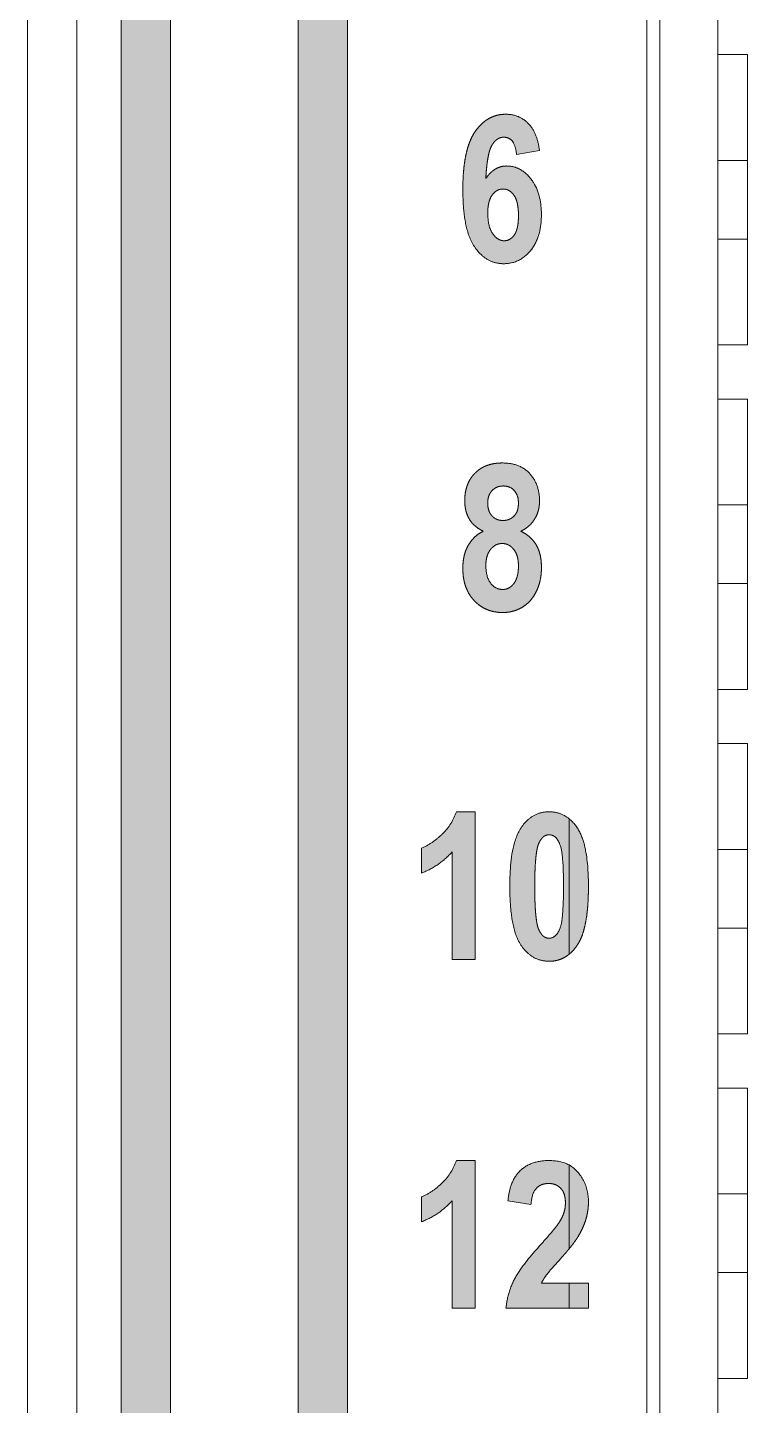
# Model space of a CAD drawing. Extents: x 222 to 1672, y 144 to 807.
# Drawn here: x 922.93 to 930.24, y 413.89 to 427.89 of the extents above; entities that cross this region are included whole.
import ezdxf

# ---------------------------------------------------------------- set-up
doc = ezdxf.new("R2010")
doc.units = 0
doc.header["$LTSCALE"] = 2
doc.header["$MEASUREMENT"] = 0
doc.linetypes.add('PHANTOM', pattern=[12.7, 6.35, -1.27, 1.27, -1.27, 1.27, -1.27])
doc.layers.get('0').update_dxf_attribs({"linetype": 'CONTINUOUS'})
doc.layers.add('DIM', color=7, linetype='CONTINUOUS')

msp = doc.modelspace()

# ---------------------------------------------------------------- hatches: boundary and pattern name
at = {"layer": 'DIM', "lineweight": 5}
for points in [[(926.18036, 393.826), (926.18036, 463.32772), (928.43036, 465.57772), (928.43036, 466.28483), (925.68036, 463.53483), (925.68036, 393.61889), (928.43036, 390.86889), (928.43036, 391.576)], [(924.38036, 393.08042), (924.38036, 464.07331), (924.87225, 464.56521), (924.87225, 465.27231), (923.88036, 464.28042), (923.88036, 392.87331), (924.87225, 391.88141), (924.87225, 392.58852)], [(928.43036, 414.87582), (928.62698, 414.87582), (928.62698, 415.12907), (928.43036, 415.12907)]]:
    msp.add_hatch(color=256, dxfattribs=at).paths.add_polyline_path(points, flags=0)
h = msp.add_hatch(color=256, dxfattribs=at)
edge = h.paths.add_edge_path(flags=0)
edge.add_spline(control_points=[(927.58477, 426.35314), (927.58588, 426.37333), (927.58799, 426.41204), (927.59282, 426.46747), (927.5989, 426.51761), (927.60572, 426.56244), (927.61382, 426.6019), (927.62326, 426.63604), (927.63323, 426.66517), (927.64507, 426.68913), (927.65777, 426.70905), (927.67129, 426.72584), (927.68521, 426.74042), (927.70036, 426.75209), (927.71616, 426.76137), (927.73285, 426.76773), (927.75014, 426.772), (927.762, 426.77238), (927.76801, 426.77258)], knot_values=[0, 0, 0, 0, 0.12151414, 0.23287402, 0.33418038, 0.42486942, 0.50520085, 0.57603339, 0.6375342, 0.68987106, 0.73619834, 0.77912926, 0.81921396, 0.85700891, 0.89360022, 0.92891538, 0.96395597, 1, 1, 1, 1], weights=[1, 1, 1, 1, 1, 1, 1, 1, 1, 1, 1, 1, 1, 1, 1, 1, 1, 1, 1], degree=3, periodic=0)
edge.add_spline(control_points=[(927.76801, 426.77258), (927.78829, 426.77154), (927.80877, 426.76787), (927.84326, 426.74672), (927.85694, 426.73059), (927.88539, 426.67776), (927.89198, 426.63727), (927.89646, 426.59725)], knot_values=[0, 0, 0, 0, 0.25, 0.25, 0.5, 0.5, 1, 1, 1, 1], weights=[1, 1, 1, 1, 1, 1, 1, 1], degree=3, periodic=0)
edge.add_line((927.89646, 426.59725), (928.13023, 426.63621))
edge.add_spline(control_points=[(928.13023, 426.63621), (928.12338, 426.68224), (928.11462, 426.72832), (928.08366, 426.8153), (928.06267, 426.85782), (928.0035, 426.92897), (927.96616, 426.9582), (927.88269, 426.99774), (927.83607, 427.00504), (927.78962, 427.00634)], knot_values=[0, 0, 0, 0, 0.25, 0.25, 0.5, 0.5, 0.75, 0.75, 1, 1, 1, 1], weights=[1, 1, 1, 1, 1, 1, 1, 1, 1, 1], degree=3, periodic=0)
edge.add_spline(control_points=[(927.78962, 427.00634), (927.77385, 427.00586), (927.74279, 427.00492), (927.69748, 426.99603), (927.65429, 426.9821), (927.61363, 426.96182), (927.5745, 426.93693), (927.53826, 426.90547), (927.50444, 426.86846), (927.47209, 426.82645), (927.44332, 426.77743), (927.41854, 426.7213), (927.39726, 426.65816), (927.38058, 426.5878), (927.36726, 426.51053), (927.35768, 426.42608), (927.3519, 426.33445), (927.35131, 426.27096), (927.35101, 426.23808)], knot_values=[0, 0, 0, 0, 0.04780461, 0.09418189, 0.13955484, 0.18513418, 0.23167979, 0.27993737, 0.33026814, 0.38365897, 0.44053019, 0.50227357, 0.56955408, 0.64243952, 0.72150703, 0.80736206, 0.90022388, 1, 1, 1, 1], weights=[1, 1, 1, 1, 1, 1, 1, 1, 1, 1, 1, 1, 1, 1, 1, 1, 1, 1, 1], degree=3, periodic=0)
edge.add_spline(control_points=[(927.35101, 426.23808), (927.3518, 426.15845), (927.35423, 426.07897), (927.37247, 425.92123), (927.38769, 425.84196), (927.44302, 425.69335), (927.48659, 425.62401), (927.57685, 425.54387), (927.61057, 425.52233), (927.68603, 425.49361), (927.7257, 425.48824), (927.76588, 425.48686)], knot_values=[0, 0, 0, 0, 0.25, 0.25, 0.5, 0.5, 0.75, 0.75, 0.875, 0.875, 1, 1, 1, 1], weights=[1, 1, 1, 1, 1, 1, 1, 1, 1, 1, 1, 1], degree=3, periodic=0)
edge.add_spline(control_points=[(927.76588, 425.48686), (927.82589, 425.48861), (927.88513, 425.50128), (927.98788, 425.56158), (928.03057, 425.60473), (928.09652, 425.70284), (928.11844, 425.75962), (928.14463, 425.87354), (928.14862, 425.93212), (928.14971, 425.99122)], knot_values=[0, 0, 0, 0, 0.25, 0.25, 0.5, 0.5, 0.75, 0.75, 1, 1, 1, 1], weights=[1, 1, 1, 1, 1, 1, 1, 1, 1, 1], degree=3, periodic=0)
edge.add_spline(control_points=[(928.14971, 425.99122), (928.1483, 426.10323), (928.1289, 426.21744), (928.03918, 426.3588), (928.00128, 426.40147), (927.93197, 426.44749), (927.9065, 426.45986), (927.85356, 426.47673), (927.82599, 426.47931), (927.79814, 426.48037)], knot_values=[0, 0, 0, 0, 0.5, 0.5, 0.75, 0.75, 0.875, 0.875, 1, 1, 1, 1], weights=[1, 1, 1, 1, 1, 1, 1, 1, 1, 1], degree=3, periodic=0)
edge.add_spline(control_points=[(927.79814, 426.48037), (927.78767, 426.47991), (927.76697, 426.47901), (927.73656, 426.47325), (927.7078, 426.46297), (927.68024, 426.44918), (927.6543, 426.43093), (927.62956, 426.40881), (927.60596, 426.38281), (927.59198, 426.36323), (927.58477, 426.35314)], knot_values=[0, 0, 0, 0, 0.12115183, 0.23945101, 0.35636255, 0.47339771, 0.59482205, 0.72200199, 0.85659455, 1, 1, 1, 1], weights=[1, 1, 1, 1, 1, 1, 1, 1, 1, 1, 1], degree=3, periodic=0)
edge = h.paths.add_edge_path(flags=0)
edge.add_spline(control_points=[(927.91594, 425.97631), (927.91587, 425.96535), (927.91574, 425.94421), (927.91337, 425.91377), (927.9106, 425.88568), (927.90605, 425.85992), (927.89995, 425.83668), (927.89305, 425.81559), (927.88456, 425.79702), (927.87187, 425.77596), (927.85357, 425.75438), (927.82852, 425.73465), (927.80006, 425.72255), (927.77999, 425.72127), (927.76984, 425.72063)], knot_values=[0, 0, 0, 0, 0.10017044, 0.19313186, 0.27895012, 0.35807934, 0.43185429, 0.49842319, 0.56066594, 0.61807901, 0.7226883, 0.81728204, 0.90752087, 1, 1, 1, 1], weights=[1, 1, 1, 1, 1, 1, 1, 1, 1, 1, 1, 1, 1, 1, 1], degree=3, periodic=0)
edge.add_spline(control_points=[(927.76984, 425.72063), (927.75484, 425.72134), (927.73982, 425.72378), (927.71231, 425.73515), (927.69988, 425.74413), (927.66614, 425.7737), (927.64843, 425.79847), (927.61013, 425.88018), (927.60546, 425.94091), (927.60425, 426.00066)], knot_values=[0, 0, 0, 0, 0.125, 0.125, 0.25, 0.25, 0.5, 0.5, 1, 1, 1, 1], weights=[1, 1, 1, 1, 1, 1, 1, 1, 1, 1], degree=3, periodic=0)
edge.add_spline(control_points=[(927.60425, 426.00066), (927.60434, 426.01061), (927.60451, 426.02982), (927.60664, 426.05768), (927.61035, 426.08357), (927.61506, 426.10773), (927.62147, 426.1299), (927.62904, 426.15023), (927.63817, 426.16864), (927.65198, 426.18984), (927.67141, 426.21203), (927.69814, 426.232), (927.72786, 426.2443), (927.74873, 426.24583), (927.75918, 426.2466)], knot_values=[0, 0, 0, 0, 0.09220695, 0.17806275, 0.2588144, 0.33463786, 0.40609326, 0.47248368, 0.53558718, 0.59612123, 0.70673949, 0.80702354, 0.90327332, 1, 1, 1, 1], weights=[1, 1, 1, 1, 1, 1, 1, 1, 1, 1, 1, 1, 1, 1, 1], degree=3, periodic=0)
edge.add_spline(control_points=[(927.75918, 426.2466), (927.76997, 426.24591), (927.79136, 426.24453), (927.82158, 426.23122), (927.84898, 426.21062), (927.86823, 426.18693), (927.88217, 426.16452), (927.89125, 426.14455), (927.89874, 426.12216), (927.90515, 426.09757), (927.90988, 426.07058), (927.91357, 426.04133), (927.91568, 426.00962), (927.91585, 425.98768), (927.91594, 425.97631)], knot_values=[0, 0, 0, 0, 0.09256966, 0.18356295, 0.27980585, 0.38600514, 0.44452779, 0.50716364, 0.57467556, 0.64788837, 0.72614497, 0.81079244, 0.90199161, 1, 1, 1, 1], weights=[1, 1, 1, 1, 1, 1, 1, 1, 1, 1, 1, 1, 1, 1, 1], degree=3, periodic=0)
h = msp.add_hatch(color=256, dxfattribs=at)
edge = h.paths.add_edge_path(flags=0)
edge.add_spline(control_points=[(927.75127, 423.46284), (927.73705, 423.46259), (927.70933, 423.4621), (927.66889, 423.45708), (927.63072, 423.44903), (927.59483, 423.43722), (927.56091, 423.42281), (927.52931, 423.40463), (927.50004, 423.38328), (927.47321, 423.35888), (927.44909, 423.33176), (927.42813, 423.30208), (927.40985, 423.27035), (927.39573, 423.23595), (927.38442, 423.19958), (927.37621, 423.16109), (927.37123, 423.12033), (927.37074, 423.09242), (927.37049, 423.0781)], knot_values=[0, 0, 0, 0, 0.06973326, 0.1359208, 0.19957794, 0.26081265, 0.32101079, 0.38009761, 0.43923892, 0.49843886, 0.55767645, 0.61693078, 0.67645005, 0.73691104, 0.79894377, 0.86308755, 0.92976928, 1, 1, 1, 1], weights=[1, 1, 1, 1, 1, 1, 1, 1, 1, 1, 1, 1, 1, 1, 1, 1, 1, 1, 1], degree=3, periodic=0)
edge.add_spline(control_points=[(927.37049, 423.0781), (927.37104, 423.0605), (927.37211, 423.02649), (927.38122, 422.97749), (927.39555, 422.93229), (927.41672, 422.89128), (927.44327, 422.85402), (927.47614, 422.82135), (927.51417, 422.79206), (927.54311, 422.77713), (927.55799, 422.76945)], knot_values=[0, 0, 0, 0, 0.1376506, 0.26603459, 0.38887032, 0.50752548, 0.62590647, 0.74554665, 0.86914793, 1, 1, 1, 1], weights=[1, 1, 1, 1, 1, 1, 1, 1, 1, 1, 1], degree=3, periodic=0)
edge.add_spline(control_points=[(927.55799, 422.76945), (927.54206, 422.76058), (927.51056, 422.74303), (927.46881, 422.70875), (927.43323, 422.66858), (927.40305, 422.62326), (927.37968, 422.57238), (927.363, 422.51676), (927.35275, 422.45652), (927.3516, 422.41479), (927.35101, 422.39323)], knot_values=[0, 0, 0, 0, 0.12040463, 0.23823177, 0.35517429, 0.47431511, 0.59713687, 0.72410851, 0.85751477, 1, 1, 1, 1], weights=[1, 1, 1, 1, 1, 1, 1, 1, 1, 1, 1], degree=3, periodic=0)
edge.add_spline(control_points=[(927.35101, 422.39323), (927.35133, 422.37648), (927.35196, 422.34378), (927.35768, 422.29607), (927.36628, 422.25089), (927.37878, 422.20836), (927.39499, 422.16848), (927.41484, 422.13129), (927.43802, 422.09657), (927.46492, 422.06508), (927.49422, 422.03643), (927.5261, 422.01173), (927.55973, 421.99058), (927.59518, 421.9731), (927.63264, 421.95957), (927.67208, 421.95033), (927.71334, 421.94427), (927.74151, 421.94366), (927.75584, 421.94336)], knot_values=[0, 0, 0, 0, 0.07388307, 0.14415317, 0.21163969, 0.27648886, 0.33931007, 0.40116767, 0.46210557, 0.5230681, 0.5835111, 0.6424988, 0.7006041, 0.75843997, 0.81647458, 0.87584294, 0.93684816, 1, 1, 1, 1], weights=[1, 1, 1, 1, 1, 1, 1, 1, 1, 1, 1, 1, 1, 1, 1, 1, 1, 1, 1], degree=3, periodic=0)
edge.add_spline(control_points=[(927.75584, 421.94336), (927.77405, 421.94392), (927.81, 421.94505), (927.86232, 421.95619), (927.91199, 421.97353), (927.95833, 421.99811), (928.00125, 422.02882), (928.03927, 422.06635), (928.07212, 422.1103), (928.09985, 422.15988), (928.12264, 422.21441), (928.13806, 422.27365), (928.14826, 422.33667), (928.14922, 422.3801), (928.14971, 422.40237)], knot_values=[0, 0, 0, 0, 0.08044675, 0.15874367, 0.23535715, 0.31240799, 0.38984568, 0.46787745, 0.54763463, 0.63159525, 0.7184815, 0.80814417, 0.90165928, 1, 1, 1, 1], weights=[1, 1, 1, 1, 1, 1, 1, 1, 1, 1, 1, 1, 1, 1, 1], degree=3, periodic=0)
edge.add_spline(control_points=[(928.14971, 422.40237), (928.1491, 422.42382), (928.14794, 422.46513), (928.13796, 422.52451), (928.12218, 422.57888), (928.099, 422.62784), (928.06969, 422.67192), (928.03253, 422.70976), (927.98984, 422.74373), (927.95706, 422.76075), (927.94029, 422.76945)], knot_values=[0, 0, 0, 0, 0.14334284, 0.27606714, 0.40141682, 0.52068528, 0.63697199, 0.75356899, 0.87394182, 1, 1, 1, 1], weights=[1, 1, 1, 1, 1, 1, 1, 1, 1, 1, 1], degree=3, periodic=0)
edge.add_spline(control_points=[(927.94029, 422.76945), (927.95443, 422.77676), (927.98237, 422.79121), (928.01976, 422.81966), (928.05243, 422.85292), (928.08002, 422.89083), (928.103, 422.93253), (928.11858, 422.97861), (928.1288, 423.02803), (928.12974, 423.06232), (928.13023, 423.07992)], knot_values=[0, 0, 0, 0, 0.12379337, 0.24453046, 0.36410359, 0.485637, 0.60867151, 0.73336941, 0.86307388, 1, 1, 1, 1], weights=[1, 1, 1, 1, 1, 1, 1, 1, 1, 1, 1], degree=3, periodic=0)
edge.add_spline(control_points=[(928.13023, 423.07992), (928.12913, 423.13086), (928.12262, 423.18171), (928.08832, 423.2774), (928.06119, 423.3216), (927.99258, 423.39579), (927.94826, 423.42306), (927.85206, 423.45736), (927.80186, 423.46169), (927.75127, 423.46284)], knot_values=[0, 0, 0, 0, 0.25, 0.25, 0.5, 0.5, 0.75, 0.75, 1, 1, 1, 1], weights=[1, 1, 1, 1, 1, 1, 1, 1, 1, 1], degree=3, periodic=0)
edge = h.paths.add_edge_path(flags=0)
edge.add_spline(control_points=[(927.91594, 423.05527), (927.91547, 423.04183), (927.91458, 423.01629), (927.90638, 422.98029), (927.89238, 422.94913), (927.87247, 422.92351), (927.84863, 422.90331), (927.82143, 422.88854), (927.79106, 422.87982), (927.76979, 422.8789), (927.75888, 422.87842)], knot_values=[0, 0, 0, 0, 0.150923, 0.28678219, 0.41234297, 0.5318998, 0.64845312, 0.76125059, 0.87751328, 1, 1, 1, 1], weights=[1, 1, 1, 1, 1, 1, 1, 1, 1, 1, 1], degree=3, periodic=0)
edge.add_spline(control_points=[(927.75888, 422.87842), (927.74817, 422.87889), (927.72729, 422.87981), (927.69745, 422.88861), (927.67064, 422.90332), (927.64711, 422.92353), (927.62748, 422.94915), (927.61389, 422.98036), (927.60559, 423.01628), (927.60471, 423.04183), (927.60425, 423.05527)], knot_values=[0, 0, 0, 0, 0.12112208, 0.23605501, 0.34869515, 0.46525437, 0.58501647, 0.71105027, 0.8479363, 1, 1, 1, 1], weights=[1, 1, 1, 1, 1, 1, 1, 1, 1, 1, 1], degree=3, periodic=0)
edge.add_spline(control_points=[(927.60425, 423.05527), (927.60468, 423.06811), (927.6055, 423.09269), (927.61438, 423.12728), (927.62789, 423.15795), (927.64773, 423.18339), (927.67169, 423.2036), (927.69899, 423.21873), (927.72977, 423.22727), (927.75122, 423.22846), (927.76223, 423.22907)], knot_values=[0, 0, 0, 0, 0.14550152, 0.27847788, 0.40268975, 0.52341329, 0.64110399, 0.75656404, 0.87506923, 1, 1, 1, 1], weights=[1, 1, 1, 1, 1, 1, 1, 1, 1, 1, 1], degree=3, periodic=0)
edge.add_spline(control_points=[(927.76223, 423.22907), (927.78421, 423.22818), (927.80627, 423.22498), (927.84599, 423.20712), (927.86373, 423.19378), (927.892, 423.16011), (927.90193, 423.14026), (927.91386, 423.09856), (927.91516, 423.07695), (927.91594, 423.05527)], knot_values=[0, 0, 0, 0, 0.25, 0.25, 0.5, 0.5, 0.75, 0.75, 1, 1, 1, 1], weights=[1, 1, 1, 1, 1, 1, 1, 1, 1, 1], degree=3, periodic=0)
edge = h.paths.add_edge_path(flags=0)
edge.add_spline(control_points=[(927.91594, 422.41941), (927.91589, 422.40966), (927.91579, 422.39064), (927.91314, 422.36313), (927.90969, 422.33747), (927.90446, 422.31375), (927.8978, 422.29199), (927.89001, 422.27185), (927.88013, 422.25393), (927.86592, 422.2328), (927.84536, 422.21097), (927.81728, 422.19135), (927.78603, 422.17896), (927.76396, 422.17774), (927.75279, 422.17712)], knot_values=[0, 0, 0, 0, 0.08948495, 0.17461791, 0.25369502, 0.32718191, 0.39734351, 0.46258545, 0.52513612, 0.5848453, 0.69626096, 0.79811058, 0.8978056, 1, 1, 1, 1], weights=[1, 1, 1, 1, 1, 1, 1, 1, 1, 1, 1, 1, 1, 1, 1], degree=3, periodic=0)
edge.add_spline(control_points=[(927.75279, 422.17712), (927.7249, 422.17901), (927.69718, 422.18573), (927.65206, 422.21764), (927.63325, 422.23874), (927.59195, 422.31016), (927.58608, 422.36639), (927.58477, 422.42124)], knot_values=[0, 0, 0, 0, 0.25, 0.25, 0.5, 0.5, 1, 1, 1, 1], weights=[1, 1, 1, 1, 1, 1, 1, 1], degree=3, periodic=0)
edge.add_spline(control_points=[(927.58477, 422.42124), (927.58533, 422.43731), (927.5864, 422.4681), (927.59518, 422.51185), (927.61015, 422.5507), (927.63103, 422.58385), (927.65637, 422.61057), (927.68477, 422.6305), (927.71651, 422.64231), (927.7386, 422.64387), (927.74975, 422.64465)], knot_values=[0, 0, 0, 0, 0.15588539, 0.29859117, 0.4307907, 0.55781388, 0.67620914, 0.78600051, 0.89191293, 1, 1, 1, 1], weights=[1, 1, 1, 1, 1, 1, 1, 1, 1, 1, 1], degree=3, periodic=0)
edge.add_spline(control_points=[(927.74975, 422.64465), (927.76112, 422.64404), (927.78358, 422.64282), (927.8154, 422.63043), (927.84415, 422.61095), (927.86927, 422.58416), (927.89044, 422.55107), (927.90558, 422.51188), (927.91433, 422.46728), (927.91539, 422.43589), (927.91594, 422.41941)], knot_values=[0, 0, 0, 0, 0.10886783, 0.21500707, 0.32318712, 0.44043568, 0.56540578, 0.69849663, 0.84173157, 1, 1, 1, 1], weights=[1, 1, 1, 1, 1, 1, 1, 1, 1, 1, 1], degree=3, periodic=0)
h = msp.add_hatch(color=256, dxfattribs=at)
edge = h.paths.add_edge_path(flags=0)
edge.add_line((926.93217, 419.5492), (926.93217, 419.29595))
edge.add_spline(control_points=[(926.93217, 419.29595), (926.99117, 419.31989), (927.04777, 419.34837), (927.15268, 419.421), (927.19989, 419.46411), (927.24386, 419.51024)], knot_values=[0, 0, 0, 0, 0.5, 0.5, 1, 1, 1, 1], weights=[1, 1, 1, 1, 1, 1], degree=3, periodic=0)
edge.add_line((927.24386, 419.51024), (927.24386, 418.41933))
edge.add_line((927.24386, 418.41933), (927.47763, 418.41933))
edge.add_line((927.47763, 418.41933), (927.47763, 419.91933))
edge.add_line((927.47763, 419.91933), (927.28556, 419.91933))
edge.add_spline(control_points=[(927.28556, 419.91933), (927.2578, 419.83563), (927.21003, 419.75994), (927.11585, 419.66693), (927.08227, 419.6385), (927.01156, 419.58747), (926.97264, 419.5672), (926.93217, 419.5492)], knot_values=[0, 0, 0, 0, 0.5, 0.5, 0.75, 0.75, 1, 1, 1, 1], weights=[1, 1, 1, 1, 1, 1, 1, 1], degree=3, periodic=0)
h = msp.add_hatch(color=256, dxfattribs=at)
edge = h.paths.add_edge_path(flags=0)
edge.add_spline(control_points=[(927.82828, 419.16202), (927.82827, 419.08184), (927.83101, 419.00187), (927.84647, 418.84274), (927.86, 418.76289), (927.90772, 418.61047), (927.94863, 418.5387), (928.03873, 418.45701), (928.07227, 418.43527), (928.14818, 418.40618), (928.18796, 418.40143), (928.22824, 418.39985)], knot_values=[0, 0, 0, 0, 0.25, 0.25, 0.5, 0.5, 0.75, 0.75, 0.875, 0.875, 1, 1, 1, 1], weights=[1, 1, 1, 1, 1, 1, 1, 1, 1, 1, 1, 1], degree=3, periodic=0)
edge.add_spline(control_points=[(928.22824, 418.39985), (928.24279, 418.40037), (928.2713, 418.40138), (928.31293, 418.40966), (928.35255, 418.42264), (928.38995, 418.44151), (928.41525, 418.45872), (928.42834, 418.4691), (928.43036, 418.47073)], knot_values=[0.77172825, 0.77172825, 0.77172825, 0.77172825, 0.81730514, 0.86103646, 0.9042897, 0.94767724, 0.99187804, 1, 1, 1, 1], weights=[1, 1, 1, 1, 1, 1, 1, 1, 1], degree=3, periodic=0)
edge.add_line((928.43036, 418.47073), (928.43036, 419.84819))
edge.add_spline(control_points=[(928.43036, 419.84819), (928.40169, 419.87155), (928.36978, 419.88987), (928.3, 419.91382), (928.26376, 419.91798), (928.22702, 419.91933)], knot_values=[0, 0, 0, 0, 0.5, 0.5, 1, 1, 1, 1], weights=[1, 1, 1, 1, 1, 1], degree=3, periodic=0)
edge.add_spline(control_points=[(928.22702, 419.91933), (928.18686, 419.9179), (928.14651, 419.91239), (928.07227, 419.88378), (928.038, 419.86131), (927.95064, 419.78129), (927.90952, 419.70952), (927.83513, 419.48225), (927.82989, 419.32124), (927.82828, 419.16202)], knot_values=[0, 0, 0, 0, 0.125, 0.125, 0.25, 0.25, 0.5, 0.5, 1, 1, 1, 1], weights=[1, 1, 1, 1, 1, 1, 1, 1, 1, 1], degree=3, periodic=0)
edge = h.paths.add_edge_path(flags=0)
edge.add_spline(control_points=[(928.22763, 418.63362), (928.22222, 418.63393), (928.21145, 418.63455), (928.19578, 418.63899), (928.18085, 418.64605), (928.1671, 418.65637), (928.15416, 418.66943), (928.14205, 418.68532), (928.13088, 418.70406), (928.11992, 418.72611), (928.11085, 418.75397), (928.10278, 418.78867), (928.09637, 418.83123), (928.09109, 418.88161), (928.08647, 418.93986), (928.08368, 419.00595), (928.08181, 419.07983), (928.08163, 419.13169), (928.08153, 419.15898)], knot_values=[0, 0, 0, 0, 0.02762529, 0.05506964, 0.08269006, 0.1116479, 0.14247063, 0.17651482, 0.21353732, 0.25392043, 0.30216676, 0.36296108, 0.4359899, 0.52212096, 0.62205867, 0.73478549, 0.86040459, 1, 1, 1, 1], weights=[1, 1, 1, 1, 1, 1, 1, 1, 1, 1, 1, 1, 1, 1, 1, 1, 1, 1, 1], degree=3, periodic=0)
edge.add_spline(control_points=[(928.08153, 419.15898), (928.08163, 419.18627), (928.08182, 419.23823), (928.08367, 419.31221), (928.08647, 419.3784), (928.09109, 419.43665), (928.09639, 419.48714), (928.10281, 419.52989), (928.11079, 419.56482), (928.12, 419.59283), (928.13082, 419.61504), (928.14194, 419.63385), (928.15437, 419.64946), (928.16698, 419.66283), (928.18087, 419.67311), (928.19577, 419.68019), (928.21145, 419.68463), (928.22222, 419.68525), (928.22763, 419.68556)], knot_values=[0, 0, 0, 0, 0.13932191, 0.26521263, 0.37771859, 0.4774605, 0.5634228, 0.63682013, 0.69799943, 0.74615122, 0.78692171, 0.82387167, 0.85744014, 0.88857085, 0.91747196, 0.94503825, 0.97242884, 1, 1, 1, 1], weights=[1, 1, 1, 1, 1, 1, 1, 1, 1, 1, 1, 1, 1, 1, 1, 1, 1, 1, 1], degree=3, periodic=0)
edge.add_spline(control_points=[(928.22763, 419.68556), (928.25281, 419.68417), (928.27749, 419.6743), (928.31186, 419.63881), (928.32486, 419.61692), (928.35342, 419.54861), (928.3582, 419.50001), (928.37223, 419.35425), (928.37336, 419.25657), (928.37373, 419.15898)], knot_values=[0, 0, 0, 0, 0.125, 0.125, 0.25, 0.25, 0.5, 0.5, 1, 1, 1, 1], weights=[1, 1, 1, 1, 1, 1, 1, 1, 1, 1], degree=3, periodic=0)
edge.add_spline(control_points=[(928.37373, 419.15898), (928.37336, 419.0611), (928.37219, 418.96301), (928.35797, 418.81709), (928.35266, 418.76731), (928.3235, 418.70025), (928.31086, 418.67879), (928.27609, 418.64397), (928.25209, 418.63497), (928.22763, 418.63362)], knot_values=[0, 0, 0, 0, 0.5, 0.5, 0.75, 0.75, 0.875, 0.875, 1, 1, 1, 1], weights=[1, 1, 1, 1, 1, 1, 1, 1, 1, 1], degree=3, periodic=0)
h = msp.add_hatch(color=256, dxfattribs=at)
edge = h.paths.add_edge_path(flags=0)
edge.add_line((928.43036, 419.84819), (928.43036, 418.47073))
edge.add_spline(control_points=[(928.43036, 418.47073), (928.43969, 418.47829), (928.46008, 418.49665), (928.48902, 418.52945), (928.51812, 418.56939), (928.5441, 418.61621), (928.56663, 418.67061), (928.58509, 418.73293), (928.60053, 418.80302), (928.61253, 418.88089), (928.62077, 418.96667), (928.62598, 419.06019), (928.62664, 419.12519), (928.62698, 419.15898)], knot_values=[0, 0, 0, 0, 0.03763108, 0.08584037, 0.1368698, 0.19226591, 0.25329032, 0.32111144, 0.39573867, 0.47815778, 0.56798376, 0.66578704, 0.77172825, 0.77172825, 0.77172825, 0.77172825], weights=[1, 1, 1, 1, 1, 1, 1, 1, 1, 1, 1, 1, 1, 1], degree=3, periodic=0)
edge.add_spline(control_points=[(928.62698, 419.15898), (928.62574, 419.28224), (928.62131, 419.4052), (928.58589, 419.58705), (928.5698, 419.64701), (928.51634, 419.75831), (928.47885, 419.80867), (928.43036, 419.84819)], knot_values=[0, 0, 0, 0, 0.5, 0.5, 0.75, 0.75, 1, 1, 1, 1], weights=[1, 1, 1, 1, 1, 1, 1, 1], degree=3, periodic=0)
h = msp.add_hatch(color=256, dxfattribs=at)
edge = h.paths.add_edge_path(flags=0)
edge.add_line((926.93217, 416.00569), (926.93217, 415.75245))
edge.add_spline(control_points=[(926.93217, 415.75245), (926.99117, 415.77638), (927.04777, 415.80486), (927.15268, 415.87749), (927.19989, 415.92061), (927.24386, 415.96673)], knot_values=[0, 0, 0, 0, 0.5, 0.5, 1, 1, 1, 1], weights=[1, 1, 1, 1, 1, 1], degree=3, periodic=0)
edge.add_line((927.24386, 415.96673), (927.24386, 414.87582))
edge.add_line((927.24386, 414.87582), (927.47763, 414.87582))
edge.add_line((927.47763, 414.87582), (927.47763, 416.37582))
edge.add_line((927.47763, 416.37582), (927.28556, 416.37582))
edge.add_spline(control_points=[(927.28556, 416.37582), (927.2578, 416.29212), (927.21003, 416.21643), (927.11585, 416.12342), (927.08227, 416.09499), (927.01156, 416.04396), (926.97264, 416.02369), (926.93217, 416.00569)], knot_values=[0, 0, 0, 0, 0.5, 0.5, 0.75, 0.75, 1, 1, 1, 1], weights=[1, 1, 1, 1, 1, 1, 1, 1], degree=3, periodic=0)
h = msp.add_hatch(color=256, dxfattribs=at)
edge = h.paths.add_edge_path(flags=0)
edge.add_spline(control_points=[(928.33873, 415.76097), (928.31157, 415.71689), (928.27834, 415.67744), (928.21177, 415.59863), (928.17744, 415.56013), (928.14301, 415.52172)], knot_values=[0, 0, 0, 0, 0.5, 0.5, 1, 1, 1, 1], weights=[1, 1, 1, 1, 1, 1], degree=3, periodic=0)
edge.add_spline(control_points=[(928.14301, 415.52172), (928.05929, 415.42804), (927.97542, 415.33329), (927.87572, 415.17396), (927.84768, 415.11696), (927.80804, 414.99928), (927.79668, 414.93811), (927.78932, 414.87582)], knot_values=[0, 0, 0, 0, 0.5, 0.5, 0.75, 0.75, 1, 1, 1, 1], weights=[1, 1, 1, 1, 1, 1, 1, 1], degree=3, periodic=0)
edge.add_line((927.78932, 414.87582), (928.43036, 414.87582))
edge.add_line((928.43036, 414.87582), (928.43036, 415.12907))
edge.add_line((928.43036, 415.12907), (928.14879, 415.12907))
edge.add_spline(control_points=[(928.14879, 415.12907), (928.16132, 415.15261), (928.17419, 415.17591), (928.20493, 415.21904), (928.22201, 415.23942), (928.27401, 415.30003), (928.30937, 415.33983), (928.34512, 415.37927)], knot_values=[0, 0, 0, 0, 0.25, 0.25, 0.5, 0.5, 1, 1, 1, 1], weights=[1, 1, 1, 1, 1, 1, 1, 1], degree=3, periodic=0)
edge.add_spline(control_points=[(928.34512, 415.37927), (928.3551, 415.39041), (928.37448, 415.41204), (928.40218, 415.444), (928.42049, 415.4658), (928.42964, 415.47688), (928.43036, 415.47774)], knot_values=[0.80306346, 0.80306346, 0.80306346, 0.80306346, 0.87086816, 0.9348175, 0.99492497, 1, 1, 1, 1], weights=[1, 1, 1, 1, 1, 1, 1], degree=3, periodic=0)
edge.add_line((928.43036, 415.47774), (928.43036, 416.33015))
edge.add_spline(control_points=[(928.43036, 416.33015), (928.3684, 416.36408), (928.29789, 416.37391), (928.22793, 416.37582)], knot_values=[0, 0, 0, 0, 1, 1, 1, 1], weights=[1, 1, 1, 1], degree=3, periodic=0)
edge.add_spline(control_points=[(928.22793, 416.37582), (928.17292, 416.37474), (928.11751, 416.36883), (928.01393, 416.33352), (927.96594, 416.30461), (927.88819, 416.22621), (927.86125, 416.17706), (927.82458, 416.07452), (927.81502, 416.02105), (927.8088, 415.96673)], knot_values=[0, 0, 0, 0, 0.25, 0.25, 0.5, 0.5, 0.75, 0.75, 1, 1, 1, 1], weights=[1, 1, 1, 1, 1, 1, 1, 1, 1, 1], degree=3, periodic=0)
edge.add_line((927.8088, 415.96673), (928.04256, 415.92777))
edge.add_spline(control_points=[(928.04256, 415.92777), (928.0473, 415.98023), (928.05513, 416.03457), (928.10122, 416.0991), (928.12183, 416.11682), (928.17003, 416.13805), (928.19651, 416.14091), (928.22276, 416.14206)], knot_values=[0, 0, 0, 0, 0.5, 0.5, 0.75, 0.75, 1, 1, 1, 1], weights=[1, 1, 1, 1, 1, 1, 1, 1], degree=3, periodic=0)
edge.add_spline(control_points=[(928.22276, 416.14206), (928.2349, 416.14154), (928.25847, 416.14054), (928.29187, 416.13081), (928.32167, 416.11499), (928.34723, 416.09263), (928.36843, 416.06422), (928.38286, 416.02908), (928.39167, 415.98837), (928.39268, 415.95927), (928.39321, 415.9439)], knot_values=[0, 0, 0, 0, 0.12283225, 0.23840438, 0.34930975, 0.46232708, 0.57999933, 0.70533405, 0.84434444, 1, 1, 1, 1], weights=[1, 1, 1, 1, 1, 1, 1, 1, 1, 1, 1], degree=3, periodic=0)
edge.add_spline(control_points=[(928.39321, 415.9439), (928.39259, 415.92852), (928.39132, 415.89742), (928.38025, 415.85118), (928.36332, 415.80502), (928.34706, 415.77589), (928.33873, 415.76097)], knot_values=[0, 0, 0, 0, 0.23862287, 0.48257354, 0.73492797, 1, 1, 1, 1], weights=[1, 1, 1, 1, 1, 1, 1], degree=3, periodic=0)
h = msp.add_hatch(color=256, dxfattribs=at)
edge = h.paths.add_edge_path(flags=0)
edge.add_line((928.43036, 416.33015), (928.43036, 415.47774))
edge.add_spline(control_points=[(928.43036, 415.47774), (928.43754, 415.48645), (928.45194, 415.50412), (928.47215, 415.5307), (928.49124, 415.55632), (928.50799, 415.58053), (928.5268, 415.61081), (928.54779, 415.64726), (928.56911, 415.69126), (928.5871, 415.73508), (928.60188, 415.77886), (928.61326, 415.8229), (928.62106, 415.86759), (928.6262, 415.91294), (928.62672, 415.94348), (928.62698, 415.95882)], knot_values=[0, 0, 0, 0, 0.05120685, 0.10340165, 0.15145273, 0.19613452, 0.23687083, 0.31313845, 0.38682955, 0.45845214, 0.52787608, 0.59630428, 0.66455737, 0.73352825, 0.80306346, 0.80306346, 0.80306346, 0.80306346], weights=[1, 1, 1, 1, 1, 1, 1, 1, 1, 1, 1, 1, 1, 1, 1, 1], degree=3, periodic=0)
edge.add_spline(control_points=[(928.62698, 415.95882), (928.6256, 416.03288), (928.61066, 416.10664), (928.54318, 416.23597), (928.49524, 416.29462), (928.43036, 416.33015)], knot_values=[0, 0, 0, 0, 0.5, 0.5, 1, 1, 1, 1], weights=[1, 1, 1, 1, 1, 1], degree=3, periodic=0)

# ---------------------------------------------------------------- linework, layer by layer
at = {"linetype": 'Continuous', "lineweight": 5}
for p, q in [((922.93036, 380.57686), (922.93036, 476.57686)), ((923.43036, 476.57686), (923.43036, 380.57686)), ((923.88036, 464.28042), (923.88036, 392.87331)), ((924.38036, 393.08041), (924.38036, 464.07331)), ((925.68036, 463.53483), (925.68036, 393.61889)), ((926.18036, 393.826), (926.18036, 463.32773)), ((929.21934, 442.86788), (929.21934, 398.90584)), ((929.35036, 399.03686), (929.35036, 442.73686)), ((929.94161, 428.16184), (929.94161, 427.61184)), ((929.94161, 427.61184), (930.24161, 427.61184)), ((929.94161, 427.61184), (929.94161, 424.66184)), ((930.24161, 424.66184), (930.24161, 427.61184)), ((930.24161, 426.53684), (929.94161, 426.53684)), ((930.24161, 425.73684), (929.94161, 425.73684)), ((929.94161, 424.66184), (929.94161, 424.11184)), ((930.24161, 424.66184), (929.94161, 424.66184)), ((929.94161, 424.11184), (930.24161, 424.11184)), ((929.94161, 424.11184), (929.94161, 421.16184)), ((930.24161, 421.16184), (930.24161, 424.11184)), ((930.24161, 423.03684), (929.94161, 423.03684)), ((930.24161, 422.23684), (929.94161, 422.23684)), ((929.94161, 421.16184), (929.94161, 420.61184)), ((930.24161, 421.16184), (929.94161, 421.16184)), ((929.94161, 420.61184), (930.24161, 420.61184)), ((929.94161, 420.61184), (929.94161, 417.66184)), ((930.24161, 417.66184), (930.24161, 420.61184)), ((930.24161, 419.53684), (929.94161, 419.53684)), ((930.24161, 418.73684), (929.94161, 418.73684)), ((930.24161, 417.66184), (929.94161, 417.66184)), ((929.94161, 417.66184), (929.94161, 417.11184)), ((929.94161, 417.11184), (930.24161, 417.11184)), ((929.94161, 417.11184), (929.94161, 414.16184)), ((930.24161, 414.16184), (930.24161, 417.11184)), ((930.24161, 416.03684), (929.94161, 416.03684)), ((930.24161, 415.23684), (929.94161, 415.23684)), ((929.94161, 414.16184), (929.94161, 413.61184)), ((930.24161, 414.16184), (929.94161, 414.16184))]:
    msp.add_line(p, q, dxfattribs=at)
at = {"linetype": 'PHANTOM', "lineweight": 5}
for p, q in [((928.13023, 426.63621), (927.89646, 426.59725)), ((927.28556, 419.91933), (927.47763, 419.91933)), ((927.47763, 419.91933), (927.47763, 418.41933)), ((928.43036, 419.84819), (928.43036, 418.47073)), ((926.93217, 419.29595), (926.93217, 419.5492)), ((927.24386, 418.41933), (927.24386, 419.51024)), ((927.47763, 418.41933), (927.24386, 418.41933)), ((927.28556, 416.37582), (927.47763, 416.37582)), ((927.47763, 416.37582), (927.47763, 414.87582)), ((928.43036, 416.33015), (928.43036, 415.47774)), ((926.93217, 415.75245), (926.93217, 416.00569)), ((927.24386, 414.87582), (927.24386, 415.96673)), ((928.04256, 415.92777), (927.8088, 415.96673)), ((928.14879, 415.12907), (928.43036, 415.12907)), ((928.43036, 415.12907), (928.62698, 415.12907)), ((928.43036, 415.12907), (928.43036, 414.87582)), ((928.62698, 415.12907), (928.62698, 414.87582)), ((927.47763, 414.87582), (927.24386, 414.87582)), ((928.43036, 414.87582), (927.78932, 414.87582)), ((928.62698, 414.87582), (928.43036, 414.87582))]:
    msp.add_line(p, q, dxfattribs=at)
for points, knots in [([(927.35101, 426.23808), (927.35131, 426.27096), (927.3519, 426.33445), (927.35768, 426.42608), (927.36726, 426.51053), (927.38058, 426.5878), (927.39726, 426.65816), (927.41854, 426.7213), (927.44332, 426.77743), (927.47209, 426.82645), (927.50444, 426.86846), (927.53826, 426.90547), (927.5745, 426.93693), (927.61363, 426.96182), (927.65429, 426.9821), (927.69748, 426.99603), (927.74279, 427.00492), (927.77385, 427.00586), (927.78962, 427.00634)], [0, 0, 0, 0, 0.09977612, 0.19263794, 0.27849297, 0.35756048, 0.43044592, 0.49772643, 0.55946981, 0.61634103, 0.66973186, 0.72006263, 0.76832021, 0.81486582, 0.86044516, 0.90581811, 0.95219539, 1, 1, 1, 1]), ([(927.78962, 427.00634), (927.83607, 427.00504), (927.88269, 426.99774), (927.96616, 426.9582), (928.0035, 426.92897), (928.06267, 426.85782), (928.08366, 426.8153), (928.11462, 426.72832), (928.12338, 426.68224), (928.13023, 426.63621)], [0, 0, 0, 0, 0.25, 0.25, 0.5, 0.5, 0.75, 0.75, 1, 1, 1, 1]), ([(927.76801, 426.77258), (927.762, 426.77238), (927.75014, 426.772), (927.73285, 426.76773), (927.71616, 426.76137), (927.70036, 426.75209), (927.68521, 426.74042), (927.67129, 426.72584), (927.65777, 426.70905), (927.64507, 426.68913), (927.63323, 426.66517), (927.62326, 426.63604), (927.61382, 426.6019), (927.60572, 426.56244), (927.5989, 426.51761), (927.59282, 426.46747), (927.58799, 426.41204), (927.58588, 426.37333), (927.58477, 426.35314)], [0, 0, 0, 0, 0.03604403, 0.07108462, 0.10639978, 0.14299109, 0.18078604, 0.22087074, 0.26380166, 0.31012894, 0.3624658, 0.42396661, 0.49479915, 0.57513058, 0.66581962, 0.76712598, 0.87848586, 1, 1, 1, 1]), ([(927.89646, 426.59725), (927.89198, 426.63727), (927.88539, 426.67776), (927.85694, 426.73059), (927.84326, 426.74672), (927.80877, 426.76787), (927.78829, 426.77154), (927.76801, 426.77258)], [0, 0, 0, 0, 0.5, 0.5, 0.75, 0.75, 1, 1, 1, 1]), ([(927.58477, 426.35314), (927.59198, 426.36323), (927.60596, 426.38281), (927.62956, 426.40881), (927.6543, 426.43093), (927.68024, 426.44918), (927.7078, 426.46297), (927.73656, 426.47325), (927.76697, 426.47901), (927.78767, 426.47991), (927.79814, 426.48037)], [0, 0, 0, 0, 0.14340545, 0.27799801, 0.40517795, 0.52660229, 0.64363745, 0.76054899, 0.87884817, 1, 1, 1, 1]), ([(927.79814, 426.48037), (927.82599, 426.47931), (927.85356, 426.47673), (927.9065, 426.45986), (927.93197, 426.44749), (928.00128, 426.40147), (928.03918, 426.3588), (928.1289, 426.21744), (928.1483, 426.10323), (928.14971, 425.99122)], [0, 0, 0, 0, 0.125, 0.125, 0.25, 0.25, 0.5, 0.5, 1, 1, 1, 1]), ([(927.76588, 425.48686), (927.7257, 425.48824), (927.68603, 425.49361), (927.61057, 425.52233), (927.57685, 425.54387), (927.48659, 425.62401), (927.44302, 425.69335), (927.38769, 425.84196), (927.37247, 425.92123), (927.35423, 426.07897), (927.3518, 426.15845), (927.35101, 426.23808)], [0, 0, 0, 0, 0.125, 0.125, 0.25, 0.25, 0.5, 0.5, 0.75, 0.75, 1, 1, 1, 1]), ([(927.75918, 426.2466), (927.74873, 426.24583), (927.72786, 426.2443), (927.69814, 426.232), (927.67141, 426.21203), (927.65198, 426.18984), (927.63817, 426.16864), (927.62904, 426.15023), (927.62147, 426.1299), (927.61506, 426.10773), (927.61035, 426.08357), (927.60664, 426.05768), (927.60451, 426.02982), (927.60434, 426.01061), (927.60425, 426.00066)], [0, 0, 0, 0, 0.09672668, 0.19297646, 0.29326051, 0.40387877, 0.46441282, 0.52751632, 0.59390674, 0.66536214, 0.7411856, 0.82193725, 0.90779305, 1, 1, 1, 1]), ([(927.91594, 425.97631), (927.91585, 425.98768), (927.91568, 426.00962), (927.91357, 426.04133), (927.90988, 426.07058), (927.90515, 426.09757), (927.89874, 426.12216), (927.89125, 426.14455), (927.88217, 426.16452), (927.86823, 426.18693), (927.84898, 426.21062), (927.82158, 426.23122), (927.79136, 426.24453), (927.76997, 426.24591), (927.75918, 426.2466)], [0, 0, 0, 0, 0.09800839, 0.18920756, 0.27385503, 0.35211163, 0.42532444, 0.49283636, 0.55547221, 0.61399486, 0.72019415, 0.81643705, 0.90743034, 1, 1, 1, 1]), ([(927.60425, 426.00066), (927.60546, 425.94091), (927.61013, 425.88018), (927.64843, 425.79847), (927.66614, 425.7737), (927.69988, 425.74413), (927.71231, 425.73515), (927.73982, 425.72378), (927.75484, 425.72134), (927.76984, 425.72063)], [0, 0, 0, 0, 0.5, 0.5, 0.75, 0.75, 0.875, 0.875, 1, 1, 1, 1]), ([(928.14971, 425.99122), (928.14862, 425.93212), (928.14463, 425.87354), (928.11844, 425.75962), (928.09652, 425.70284), (928.03057, 425.60473), (927.98788, 425.56158), (927.88513, 425.50128), (927.82589, 425.48861), (927.76588, 425.48686)], [0, 0, 0, 0, 0.25, 0.25, 0.5, 0.5, 0.75, 0.75, 1, 1, 1, 1]), ([(927.76984, 425.72063), (927.77999, 425.72127), (927.80006, 425.72255), (927.82852, 425.73465), (927.85357, 425.75438), (927.87187, 425.77596), (927.88456, 425.79702), (927.89305, 425.81559), (927.89995, 425.83668), (927.90605, 425.85992), (927.9106, 425.88568), (927.91337, 425.91377), (927.91574, 425.94421), (927.91587, 425.96535), (927.91594, 425.97631)], [0, 0, 0, 0, 0.09247913, 0.18271796, 0.2773117, 0.38192099, 0.43933406, 0.50157681, 0.56814571, 0.64192066, 0.72104988, 0.80686814, 0.89982956, 1, 1, 1, 1]), ([(927.37049, 423.0781), (927.37074, 423.09242), (927.37123, 423.12033), (927.37621, 423.16109), (927.38442, 423.19958), (927.39573, 423.23595), (927.40985, 423.27035), (927.42813, 423.30208), (927.44909, 423.33176), (927.47321, 423.35888), (927.50004, 423.38328), (927.52931, 423.40463), (927.56091, 423.42281), (927.59483, 423.43722), (927.63072, 423.44903), (927.66889, 423.45708), (927.70933, 423.4621), (927.73705, 423.46259), (927.75127, 423.46284)], [0, 0, 0, 0, 0.07023072, 0.13691245, 0.20105623, 0.26308896, 0.32354995, 0.38306922, 0.44232355, 0.50156114, 0.56076108, 0.61990239, 0.67898921, 0.73918735, 0.80042206, 0.8640792, 0.93026674, 1, 1, 1, 1]), ([(927.75127, 423.46284), (927.80186, 423.46169), (927.85206, 423.45736), (927.94826, 423.42306), (927.99258, 423.39579), (928.06119, 423.3216), (928.08832, 423.2774), (928.12262, 423.18171), (928.12913, 423.13086), (928.13023, 423.07992)], [0, 0, 0, 0, 0.25, 0.25, 0.5, 0.5, 0.75, 0.75, 1, 1, 1, 1]), ([(927.76223, 423.22907), (927.75122, 423.22846), (927.72977, 423.22727), (927.69899, 423.21873), (927.67169, 423.2036), (927.64773, 423.18339), (927.62789, 423.15795), (927.61438, 423.12728), (927.6055, 423.09269), (927.60468, 423.06811), (927.60425, 423.05527)], [0, 0, 0, 0, 0.12493077, 0.24343596, 0.35889601, 0.47658671, 0.59731025, 0.72152212, 0.85449848, 1, 1, 1, 1]), ([(927.91594, 423.05527), (927.91516, 423.07695), (927.91386, 423.09856), (927.90193, 423.14026), (927.892, 423.16011), (927.86373, 423.19378), (927.84599, 423.20712), (927.80627, 423.22498), (927.78421, 423.22818), (927.76223, 423.22907)], [0, 0, 0, 0, 0.25, 0.25, 0.5, 0.5, 0.75, 0.75, 1, 1, 1, 1]), ([(927.55799, 422.76945), (927.54311, 422.77713), (927.51417, 422.79206), (927.47614, 422.82135), (927.44327, 422.85402), (927.41672, 422.89128), (927.39555, 422.93229), (927.38122, 422.97749), (927.37211, 423.02649), (927.37104, 423.0605), (927.37049, 423.0781)], [0, 0, 0, 0, 0.130852065, 0.254453354, 0.374093534, 0.492474518, 0.611129683, 0.73396541, 0.862349402, 1, 1, 1, 1]), ([(927.60425, 423.05527), (927.60471, 423.04183), (927.60559, 423.01628), (927.61389, 422.98036), (927.62748, 422.94915), (927.64711, 422.92353), (927.67064, 422.90332), (927.69745, 422.88861), (927.72729, 422.87981), (927.74817, 422.87889), (927.75888, 422.87842)], [0, 0, 0, 0, 0.1520637, 0.28894973, 0.41498353, 0.53474563, 0.65130485, 0.76394499, 0.87887792, 1, 1, 1, 1]), ([(927.75888, 422.87842), (927.76979, 422.8789), (927.79106, 422.87982), (927.82143, 422.88854), (927.84863, 422.90331), (927.87247, 422.92351), (927.89238, 422.94913), (927.90638, 422.98029), (927.91458, 423.01629), (927.91547, 423.04183), (927.91594, 423.05527)], [0, 0, 0, 0, 0.12248672, 0.23874941, 0.35154688, 0.4681002, 0.58765703, 0.71321781, 0.849077, 1, 1, 1, 1]), ([(928.13023, 423.07992), (928.12974, 423.06232), (928.1288, 423.02803), (928.11858, 422.97861), (928.103, 422.93253), (928.08002, 422.89083), (928.05243, 422.85292), (928.01976, 422.81966), (927.98237, 422.79121), (927.95443, 422.77676), (927.94029, 422.76945)], [0, 0, 0, 0, 0.13692612, 0.26663059, 0.39132849, 0.514363, 0.63589641, 0.75546954, 0.87620663, 1, 1, 1, 1]), ([(927.35101, 422.39323), (927.3516, 422.41479), (927.35275, 422.45652), (927.363, 422.51676), (927.37968, 422.57238), (927.40305, 422.62326), (927.43323, 422.66858), (927.46881, 422.70875), (927.51056, 422.74303), (927.54206, 422.76058), (927.55799, 422.76945)], [0, 0, 0, 0, 0.14248523, 0.27589149, 0.40286313, 0.52568489, 0.64482571, 0.76176823, 0.87959537, 1, 1, 1, 1]), ([(927.94029, 422.76945), (927.95706, 422.76075), (927.98984, 422.74373), (928.03253, 422.70976), (928.06969, 422.67192), (928.099, 422.62784), (928.12218, 422.57888), (928.13796, 422.52451), (928.14794, 422.46513), (928.1491, 422.42382), (928.14971, 422.40237)], [0, 0, 0, 0, 0.12605818, 0.24643101, 0.36302801, 0.47931472, 0.59858318, 0.72393286, 0.85665716, 1, 1, 1, 1]), ([(927.74975, 422.64465), (927.7386, 422.64387), (927.71651, 422.64231), (927.68477, 422.6305), (927.65637, 422.61057), (927.63103, 422.58385), (927.61015, 422.5507), (927.59518, 422.51185), (927.5864, 422.4681), (927.58533, 422.43731), (927.58477, 422.42124)], [0, 0, 0, 0, 0.10808707, 0.213999492, 0.323790858, 0.442186123, 0.569209302, 0.70140883, 0.844114611, 1, 1, 1, 1]), ([(927.91594, 422.41941), (927.91539, 422.43589), (927.91433, 422.46728), (927.90558, 422.51188), (927.89044, 422.55107), (927.86927, 422.58416), (927.84415, 422.61095), (927.8154, 422.63043), (927.78358, 422.64282), (927.76112, 422.64404), (927.74975, 422.64465)], [0, 0, 0, 0, 0.15826843, 0.30150337, 0.43459422, 0.55956432, 0.67681288, 0.78499293, 0.89113217, 1, 1, 1, 1]), ([(927.75584, 421.94336), (927.74151, 421.94366), (927.71334, 421.94427), (927.67208, 421.95033), (927.63264, 421.95957), (927.59518, 421.9731), (927.55973, 421.99058), (927.5261, 422.01173), (927.49422, 422.03643), (927.46492, 422.06508), (927.43802, 422.09657), (927.41484, 422.13129), (927.39499, 422.16848), (927.37878, 422.20836), (927.36628, 422.25089), (927.35768, 422.29607), (927.35196, 422.34378), (927.35133, 422.37648), (927.35101, 422.39323)], [0, 0, 0, 0, 0.06315184, 0.12415706, 0.18352542, 0.24156003, 0.2993959, 0.3575012, 0.4164889, 0.4769319, 0.53789443, 0.59883233, 0.66068993, 0.72351114, 0.78836031, 0.85584683, 0.92611693, 1, 1, 1, 1]), ([(927.58477, 422.42124), (927.58608, 422.36639), (927.59195, 422.31016), (927.63325, 422.23874), (927.65206, 422.21764), (927.69718, 422.18573), (927.7249, 422.17901), (927.75279, 422.17712)], [0, 0, 0, 0, 0.5, 0.5, 0.75, 0.75, 1, 1, 1, 1]), ([(927.75279, 422.17712), (927.76396, 422.17774), (927.78603, 422.17896), (927.81728, 422.19135), (927.84536, 422.21097), (927.86592, 422.2328), (927.88013, 422.25393), (927.89001, 422.27185), (927.8978, 422.29199), (927.90446, 422.31375), (927.90969, 422.33747), (927.91314, 422.36313), (927.91579, 422.39064), (927.91589, 422.40966), (927.91594, 422.41941)], [0, 0, 0, 0, 0.1021944, 0.20188942, 0.30373904, 0.4151547, 0.47486388, 0.53741455, 0.60265649, 0.67281809, 0.74630498, 0.82538209, 0.91051505, 1, 1, 1, 1]), ([(928.14971, 422.40237), (928.14922, 422.3801), (928.14826, 422.33667), (928.13806, 422.27365), (928.12264, 422.21441), (928.09985, 422.15988), (928.07212, 422.1103), (928.03927, 422.06635), (928.00125, 422.02882), (927.95833, 421.99811), (927.91199, 421.97353), (927.86232, 421.95619), (927.81, 421.94505), (927.77405, 421.94392), (927.75584, 421.94336)], [0, 0, 0, 0, 0.09834072, 0.19185583, 0.2815185, 0.36840475, 0.45236537, 0.53212255, 0.61015432, 0.68759201, 0.76464285, 0.84125633, 0.91955325, 1, 1, 1, 1]), ([(926.93217, 419.5492), (926.97264, 419.5672), (927.01156, 419.58747), (927.08227, 419.6385), (927.11585, 419.66693), (927.21003, 419.75994), (927.2578, 419.83563), (927.28556, 419.91933)], [0, 0, 0, 0, 0.25, 0.25, 0.5, 0.5, 1, 1, 1, 1]), ([(927.82828, 419.16202), (927.82989, 419.32124), (927.83513, 419.48225), (927.90952, 419.70952), (927.95064, 419.78129), (928.038, 419.86131), (928.07227, 419.88378), (928.14651, 419.91239), (928.18686, 419.9179), (928.22702, 419.91933)], [0, 0, 0, 0, 0.5, 0.5, 0.75, 0.75, 0.875, 0.875, 1, 1, 1, 1]), ([(928.22702, 419.91933), (928.26376, 419.91798), (928.3, 419.91382), (928.36978, 419.88987), (928.40169, 419.87155), (928.43036, 419.84819)], [0, 0, 0, 0, 0.5, 0.5, 1, 1, 1, 1]), ([(928.43036, 419.84819), (928.47885, 419.80867), (928.51634, 419.75831), (928.5698, 419.64701), (928.58589, 419.58705), (928.62131, 419.4052), (928.62574, 419.28224), (928.62698, 419.15898)], [0, 0, 0, 0, 0.25, 0.25, 0.5, 0.5, 1, 1, 1, 1]), ([(928.22763, 419.68556), (928.22222, 419.68525), (928.21145, 419.68463), (928.19577, 419.68019), (928.18087, 419.67311), (928.16698, 419.66283), (928.15437, 419.64946), (928.14194, 419.63385), (928.13082, 419.61504), (928.12, 419.59283), (928.11079, 419.56482), (928.10281, 419.52989), (928.09639, 419.48714), (928.09109, 419.43665), (928.08647, 419.3784), (928.08367, 419.31221), (928.08182, 419.23823), (928.08163, 419.18627), (928.08153, 419.15898)], [0, 0, 0, 0, 0.02757116, 0.05496175, 0.08252804, 0.11142915, 0.14255986, 0.17612833, 0.21307829, 0.25384878, 0.30200057, 0.36317987, 0.4365772, 0.5225395, 0.62228141, 0.73478737, 0.86067809, 1, 1, 1, 1]), ([(928.37373, 419.15898), (928.37336, 419.25657), (928.37223, 419.35425), (928.3582, 419.50001), (928.35342, 419.54861), (928.32486, 419.61692), (928.31186, 419.63881), (928.27749, 419.6743), (928.25281, 419.68417), (928.22763, 419.68556)], [0, 0, 0, 0, 0.5, 0.5, 0.75, 0.75, 0.875, 0.875, 1, 1, 1, 1]), ([(927.24386, 419.51024), (927.19989, 419.46411), (927.15268, 419.421), (927.04777, 419.34837), (926.99117, 419.31989), (926.93217, 419.29595)], [0, 0, 0, 0, 0.5, 0.5, 1, 1, 1, 1]), ([(928.22824, 418.39985), (928.18796, 418.40143), (928.14818, 418.40618), (928.07227, 418.43527), (928.03873, 418.45701), (927.94863, 418.5387), (927.90772, 418.61047), (927.86, 418.76289), (927.84647, 418.84274), (927.83101, 419.00187), (927.82827, 419.08184), (927.82828, 419.16202)], [0, 0, 0, 0, 0.125, 0.125, 0.25, 0.25, 0.5, 0.5, 0.75, 0.75, 1, 1, 1, 1]), ([(928.08153, 419.15898), (928.08163, 419.13169), (928.08181, 419.07983), (928.08368, 419.00595), (928.08647, 418.93986), (928.09109, 418.88161), (928.09637, 418.83123), (928.10278, 418.78867), (928.11085, 418.75397), (928.11992, 418.72611), (928.13088, 418.70406), (928.14205, 418.68532), (928.15416, 418.66943), (928.1671, 418.65637), (928.18085, 418.64605), (928.19578, 418.63899), (928.21145, 418.63455), (928.22222, 418.63393), (928.22763, 418.63362)], [0, 0, 0, 0, 0.13959541, 0.26521451, 0.37794133, 0.47787904, 0.5640101, 0.63703892, 0.69783324, 0.74607957, 0.78646268, 0.82348518, 0.85752937, 0.8883521, 0.91730994, 0.94493036, 0.97237471, 1, 1, 1, 1]), ([(928.22763, 418.63362), (928.25209, 418.63497), (928.27609, 418.64397), (928.31086, 418.67879), (928.3235, 418.70025), (928.35266, 418.76731), (928.35797, 418.81709), (928.37219, 418.96301), (928.37336, 419.0611), (928.37373, 419.15898)], [0, 0, 0, 0, 0.125, 0.125, 0.25, 0.25, 0.5, 0.5, 1, 1, 1, 1]), ([(928.62698, 419.15898), (928.62664, 419.12519), (928.62598, 419.06019), (928.62077, 418.96667), (928.61253, 418.88089), (928.60053, 418.80302), (928.58509, 418.73293), (928.56663, 418.67061), (928.5441, 418.61621), (928.51812, 418.56939), (928.48902, 418.52945), (928.46008, 418.49665), (928.43969, 418.47829), (928.43036, 418.47073)], [0, 0, 0, 0, 0.10594121, 0.20374449, 0.293570465, 0.37598958, 0.450616808, 0.518437924, 0.579462338, 0.634858447, 0.685887879, 0.734097166, 0.771728246, 0.771728246, 0.771728246, 0.771728246]), ([(928.43036, 418.47073), (928.42834, 418.4691), (928.41525, 418.45872), (928.38995, 418.44151), (928.35255, 418.42264), (928.31293, 418.40966), (928.2713, 418.40138), (928.24279, 418.40037), (928.22824, 418.39985)], [0.771728246, 0.771728246, 0.771728246, 0.771728246, 0.779850207, 0.824051004, 0.867438546, 0.910691788, 0.95442311, 1, 1, 1, 1]), ([(926.93217, 416.00569), (926.97264, 416.02369), (927.01156, 416.04396), (927.08227, 416.09499), (927.11585, 416.12342), (927.21003, 416.21643), (927.2578, 416.29212), (927.28556, 416.37582)], [0, 0, 0, 0, 0.25, 0.25, 0.5, 0.5, 1, 1, 1, 1]), ([(927.8088, 415.96673), (927.81502, 416.02105), (927.82458, 416.07452), (927.86125, 416.17706), (927.88819, 416.22621), (927.96594, 416.30461), (928.01393, 416.33352), (928.11751, 416.36883), (928.17292, 416.37474), (928.22793, 416.37582)], [0, 0, 0, 0, 0.25, 0.25, 0.5, 0.5, 0.75, 0.75, 1, 1, 1, 1]), ([(928.43036, 416.33015), (928.49524, 416.29462), (928.54318, 416.23597), (928.61066, 416.10664), (928.6256, 416.03288), (928.62698, 415.95882)], [0, 0, 0, 0, 0.5, 0.5, 1, 1, 1, 1]), ([(928.22276, 416.14206), (928.19651, 416.14091), (928.17003, 416.13805), (928.12183, 416.11682), (928.10122, 416.0991), (928.05513, 416.03457), (928.0473, 415.98023), (928.04256, 415.92777)], [0, 0, 0, 0, 0.25, 0.25, 0.5, 0.5, 1, 1, 1, 1]), ([(928.39321, 415.9439), (928.39268, 415.95927), (928.39167, 415.98837), (928.38286, 416.02908), (928.36843, 416.06422), (928.34723, 416.09263), (928.32167, 416.11499), (928.29187, 416.13081), (928.25847, 416.14054), (928.2349, 416.14154), (928.22276, 416.14206)], [0, 0, 0, 0, 0.15565556, 0.29466595, 0.42000067, 0.53767292, 0.65069025, 0.76159562, 0.87716775, 1, 1, 1, 1]), ([(927.24386, 415.96673), (927.19989, 415.92061), (927.15268, 415.87749), (927.04777, 415.80486), (926.99117, 415.77638), (926.93217, 415.75245)], [0, 0, 0, 0, 0.5, 0.5, 1, 1, 1, 1]), ([(928.33873, 415.76097), (928.34706, 415.77589), (928.36332, 415.80502), (928.38025, 415.85118), (928.39132, 415.89742), (928.39259, 415.92852), (928.39321, 415.9439)], [0, 0, 0, 0, 0.26507203, 0.51742646, 0.76137713, 1, 1, 1, 1]), ([(928.62698, 415.95882), (928.62672, 415.94348), (928.6262, 415.91294), (928.62106, 415.86759), (928.61326, 415.8229), (928.60188, 415.77886), (928.5871, 415.73508), (928.56911, 415.69126), (928.54779, 415.64726), (928.5268, 415.61081), (928.50799, 415.58053), (928.49124, 415.55632), (928.47215, 415.5307), (928.45194, 415.50412), (928.43754, 415.48645), (928.43036, 415.47774)], [0, 0, 0, 0, 0.069535215, 0.138506095, 0.206759176, 0.275187382, 0.344611318, 0.416233915, 0.489925013, 0.566192628, 0.606928937, 0.651610728, 0.699661807, 0.751856611, 0.80306346, 0.80306346, 0.80306346, 0.80306346]), ([(928.14301, 415.52172), (928.17744, 415.56013), (928.21177, 415.59863), (928.27834, 415.67744), (928.31157, 415.71689), (928.33873, 415.76097)], [0, 0, 0, 0, 0.5, 0.5, 1, 1, 1, 1]), ([(927.78932, 414.87582), (927.79668, 414.93811), (927.80804, 414.99928), (927.84768, 415.11696), (927.87572, 415.17396), (927.97542, 415.33329), (928.05929, 415.42804), (928.14301, 415.52172)], [0, 0, 0, 0, 0.25, 0.25, 0.5, 0.5, 1, 1, 1, 1]), ([(928.43036, 415.47774), (928.42964, 415.47688), (928.42049, 415.4658), (928.40218, 415.444), (928.37448, 415.41204), (928.3551, 415.39041), (928.34512, 415.37927)], [0.80306346, 0.80306346, 0.80306346, 0.80306346, 0.808138489, 0.868245965, 0.932195302, 1, 1, 1, 1]), ([(928.34512, 415.37927), (928.30937, 415.33983), (928.27401, 415.30003), (928.22201, 415.23942), (928.20493, 415.21904), (928.17419, 415.17591), (928.16132, 415.15261), (928.14879, 415.12907)], [0, 0, 0, 0, 0.5, 0.5, 0.75, 0.75, 1, 1, 1, 1])]:
    msp.add_open_spline(points, degree=3, knots=knots, dxfattribs=at)
msp.add_open_spline([(928.22793, 416.37582), (928.29789, 416.37391), (928.3684, 416.36408), (928.43036, 416.33015)], degree=3, dxfattribs=at)

doc.saveas('drawing.dxf')
